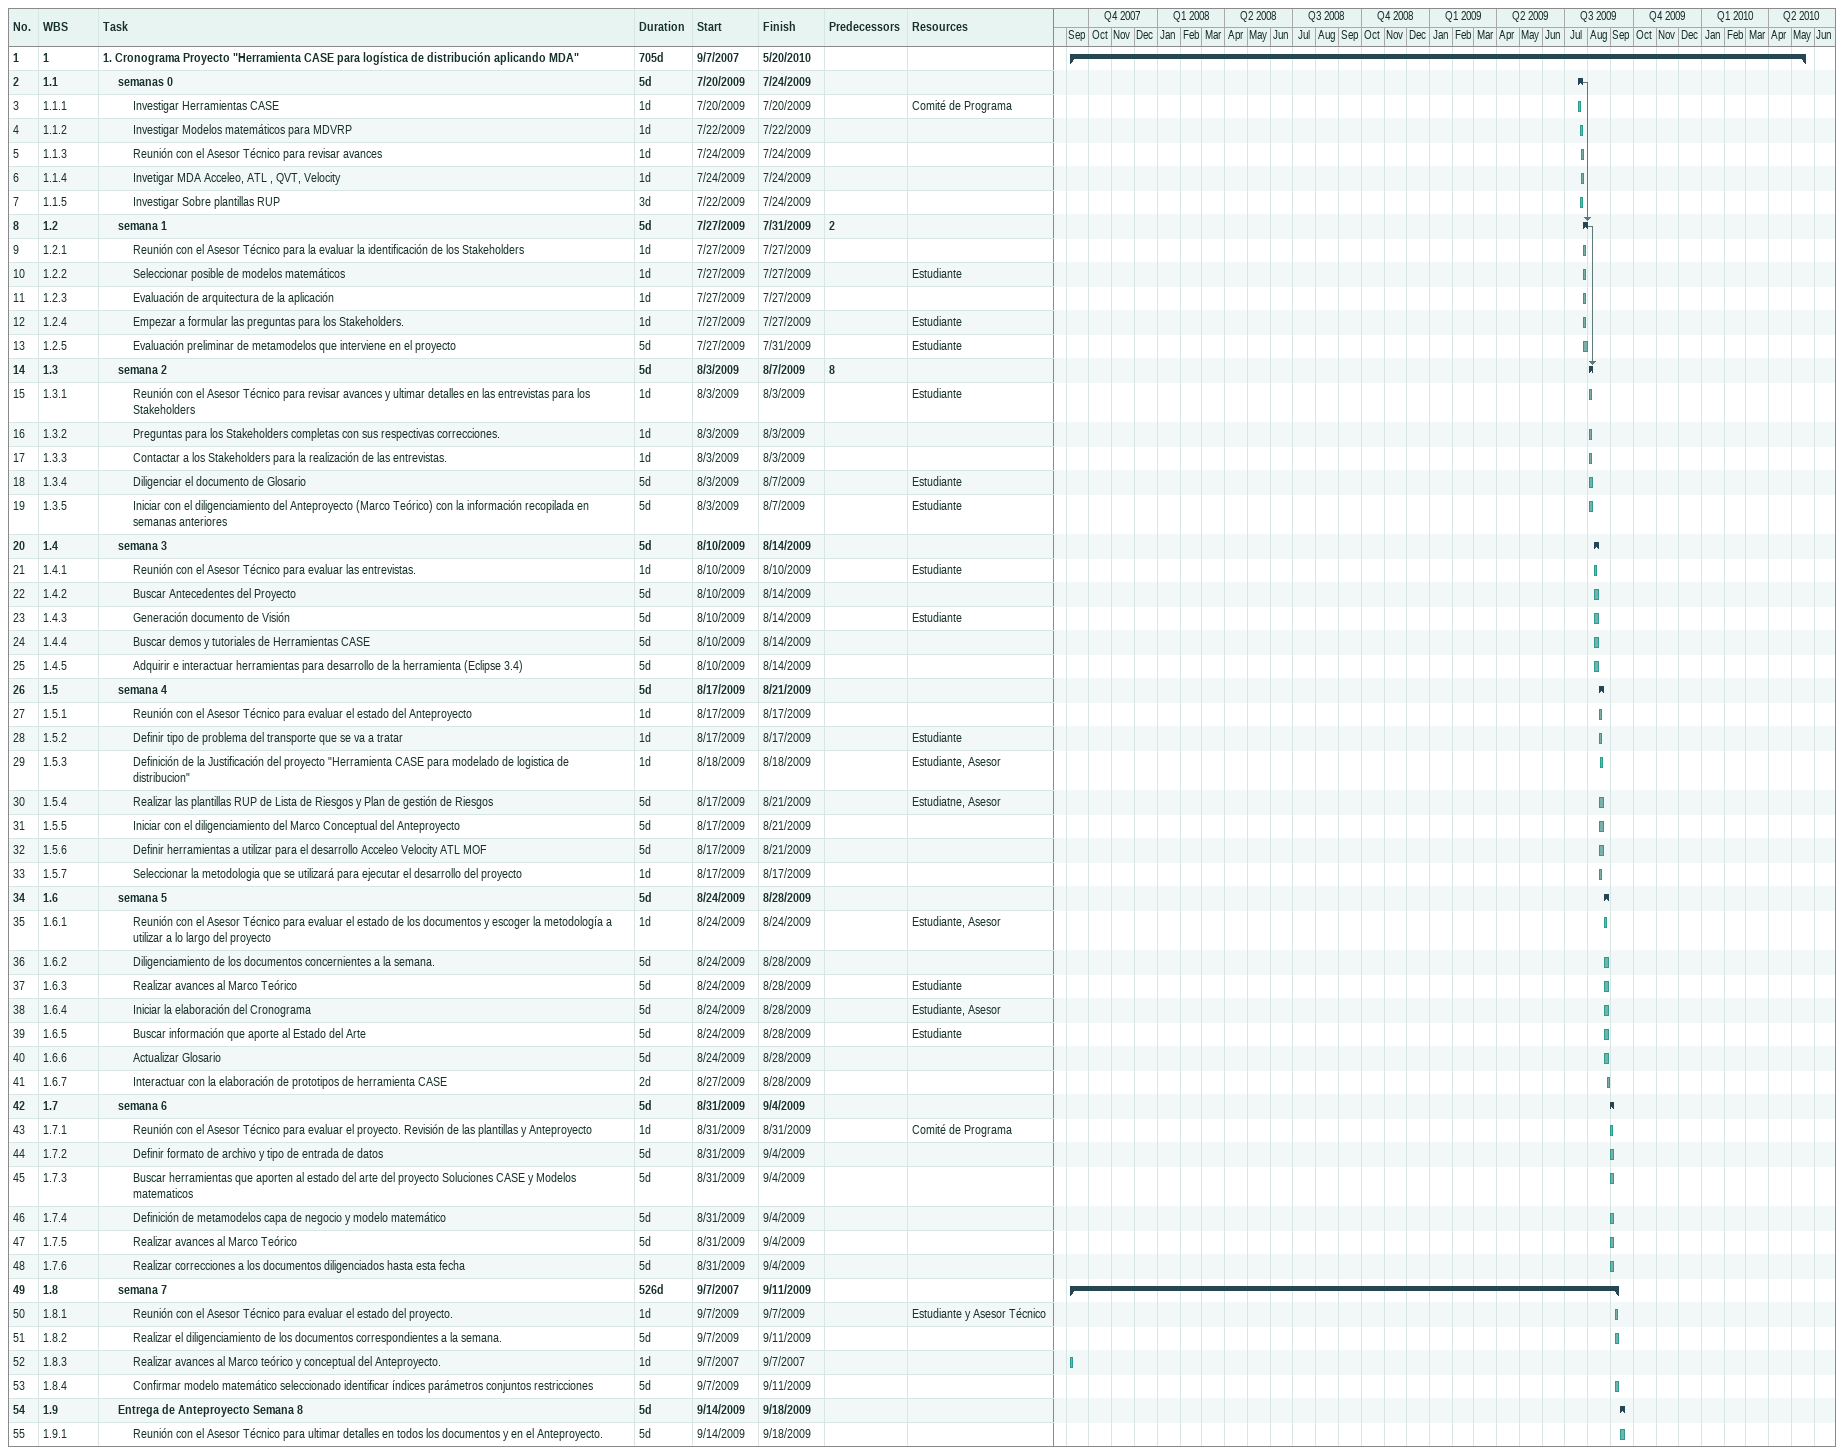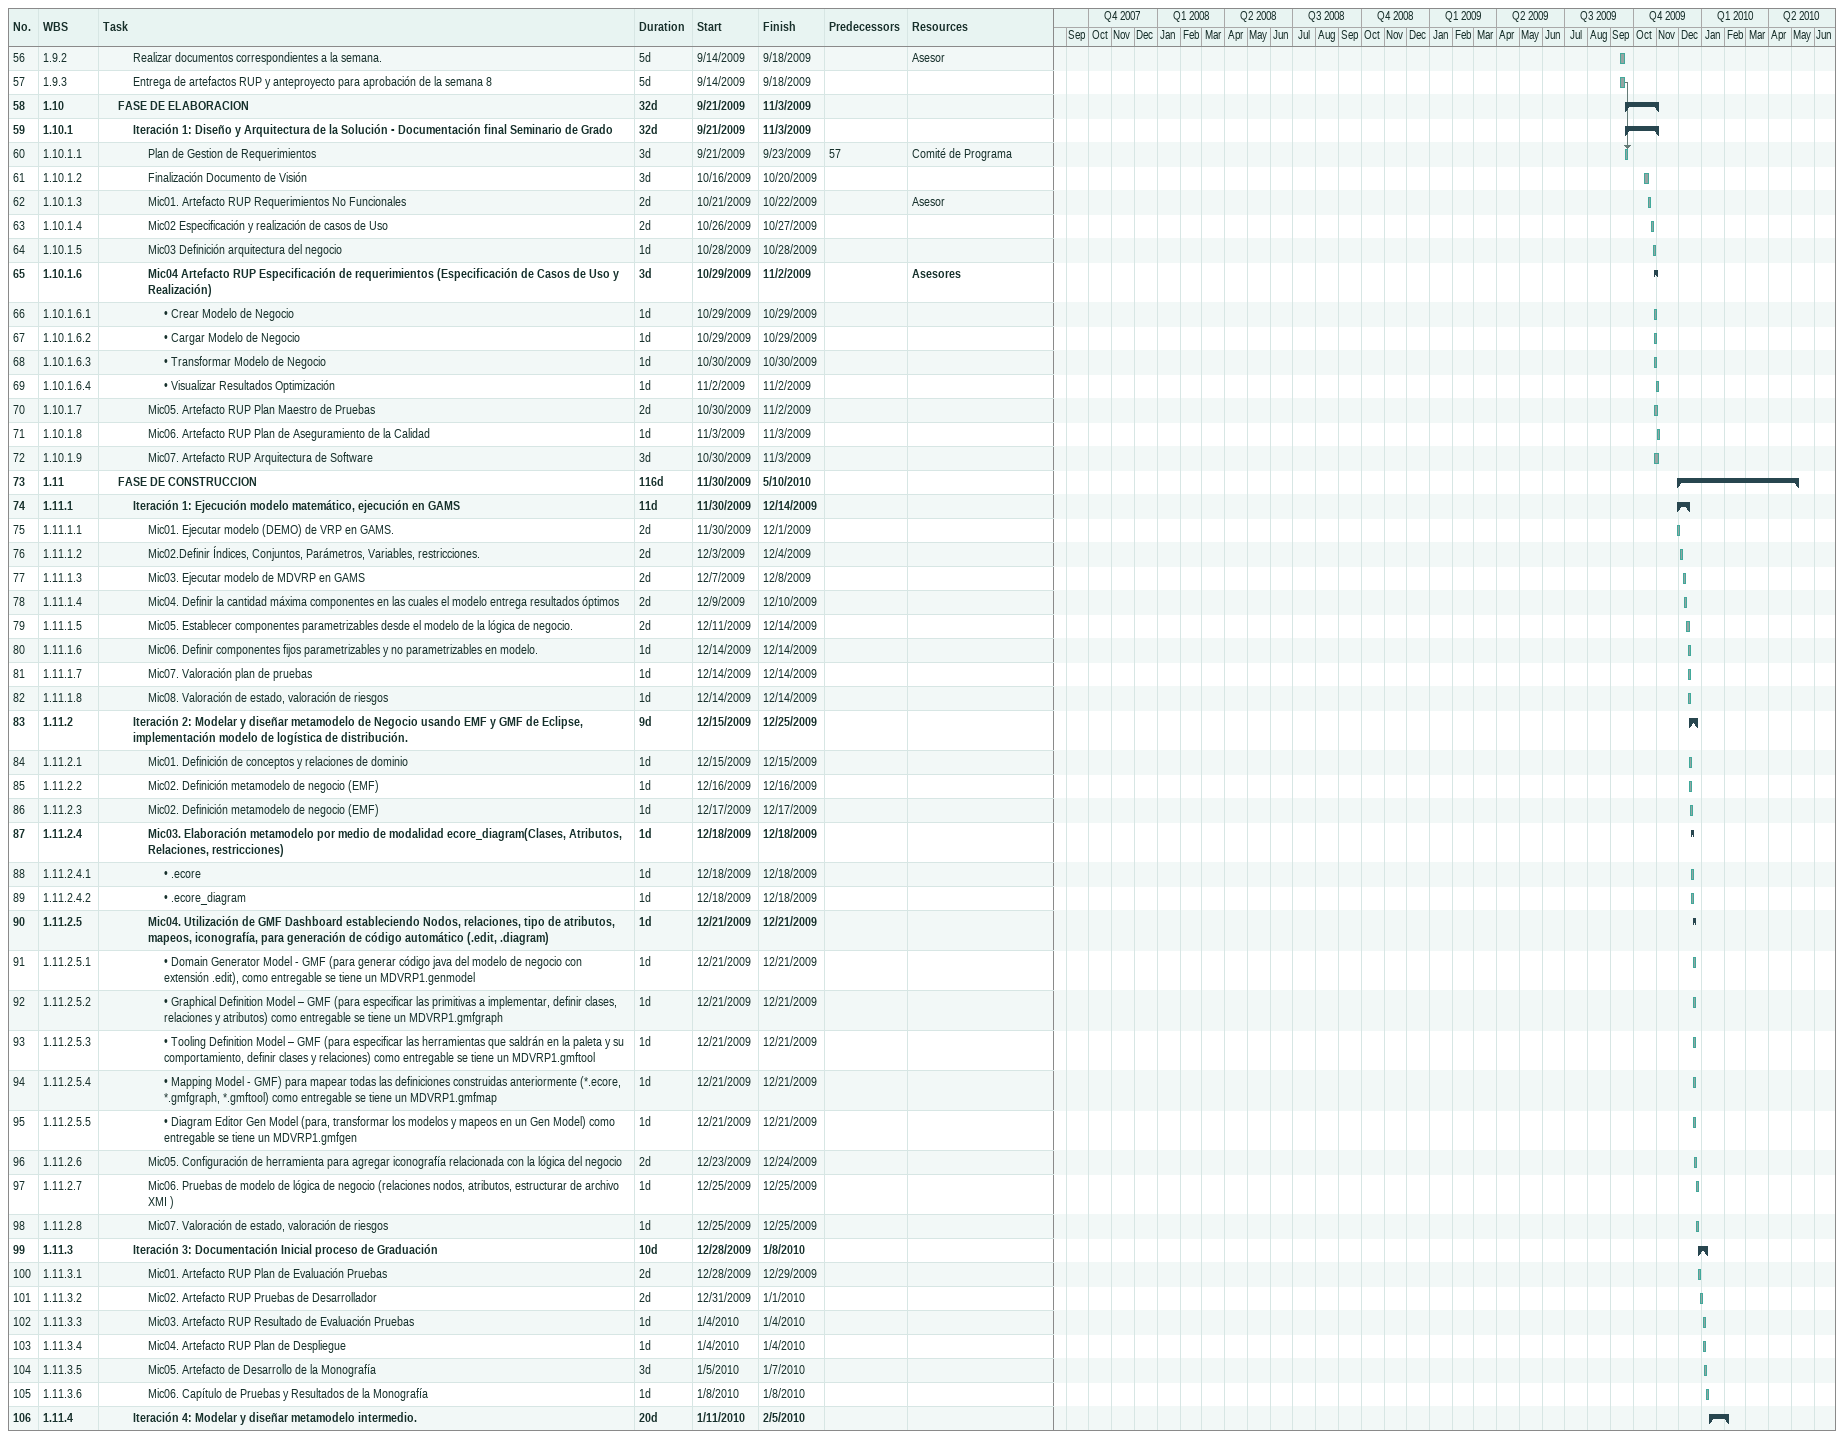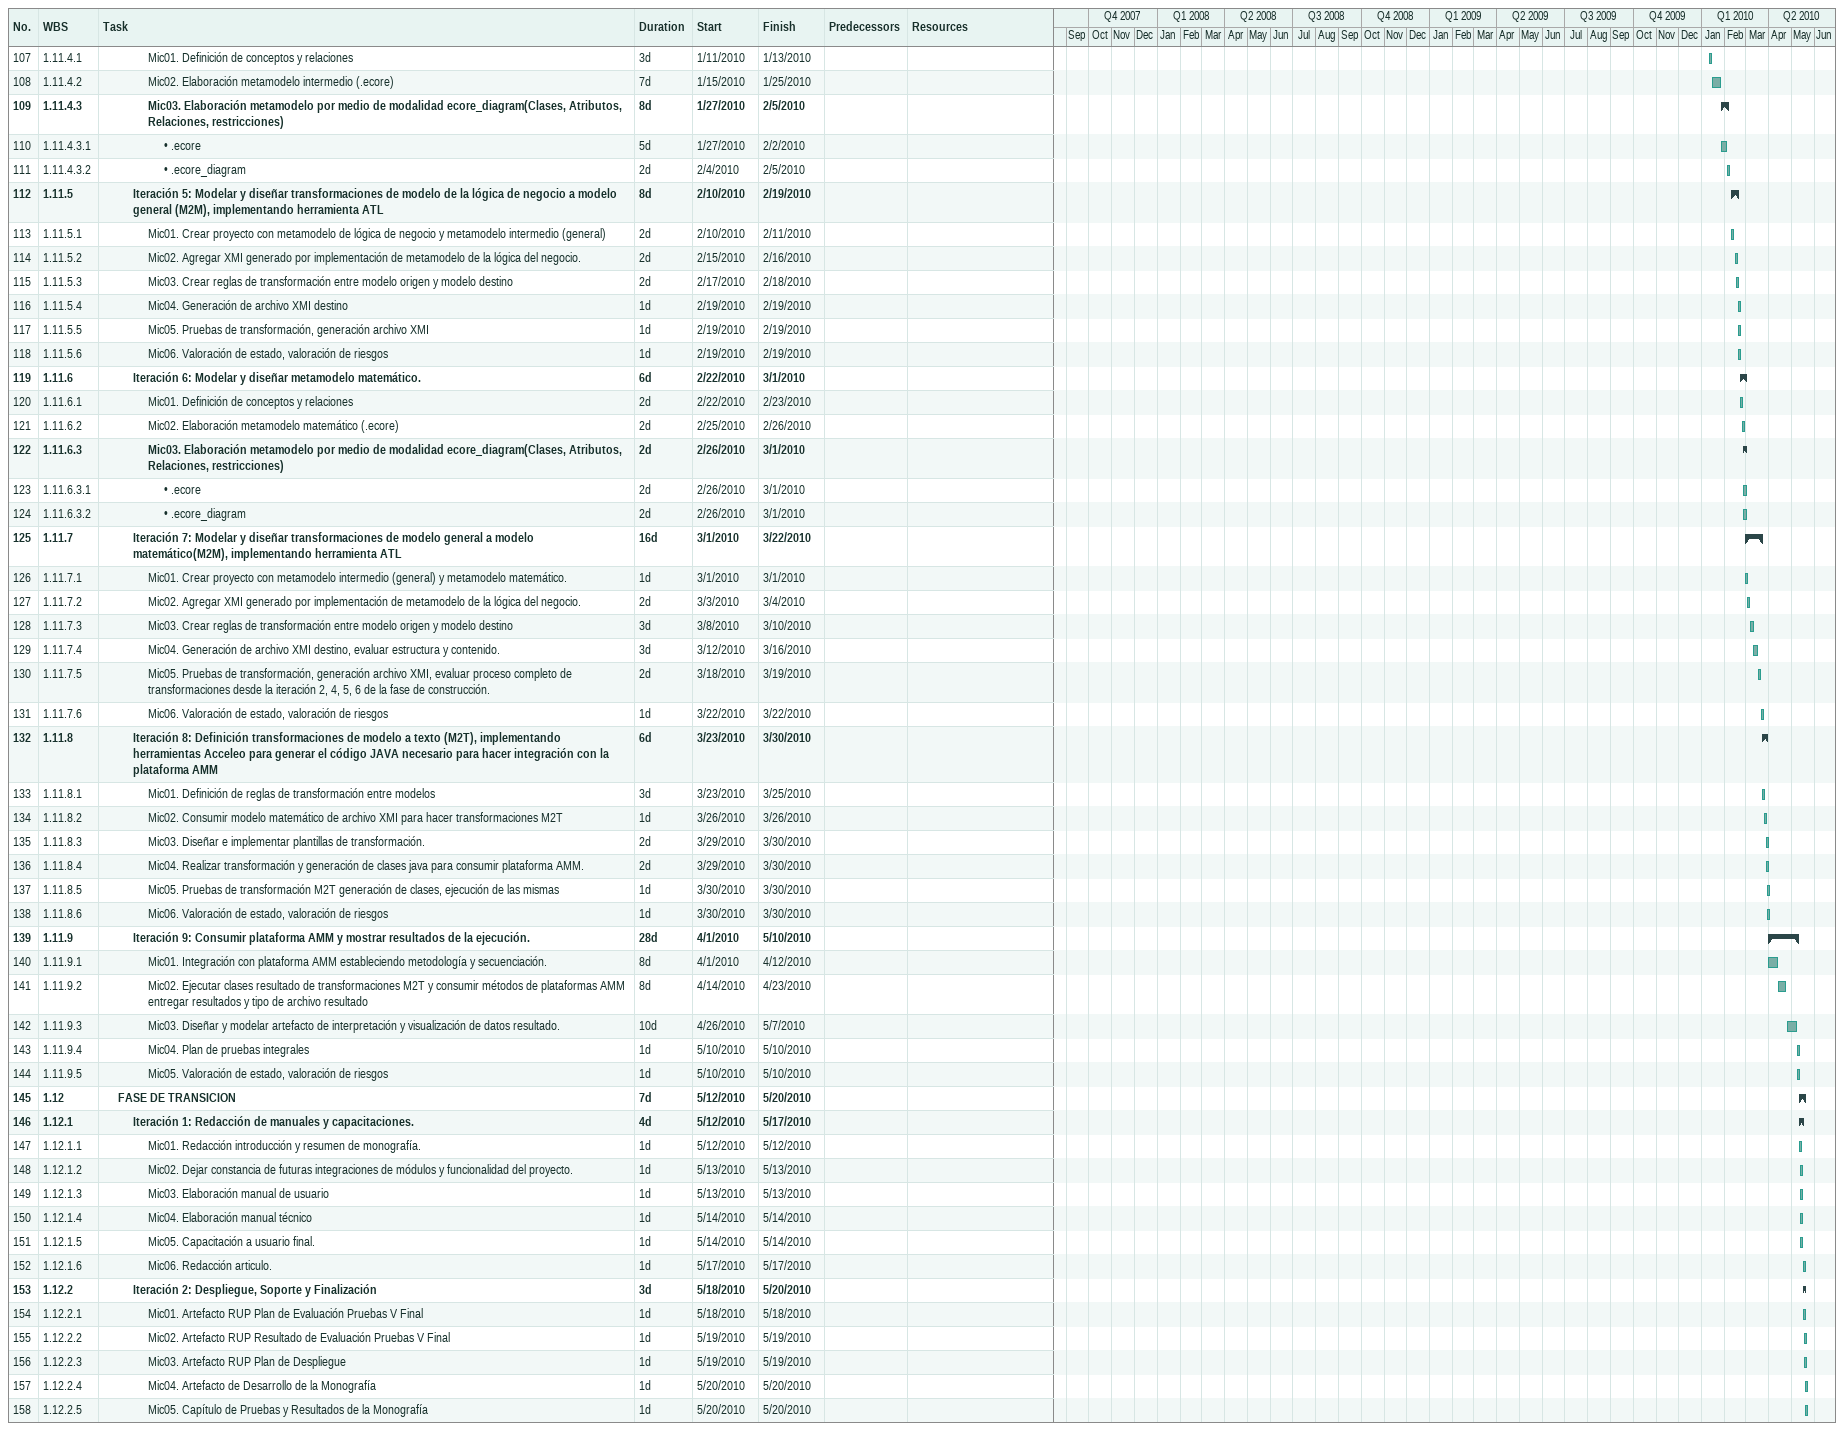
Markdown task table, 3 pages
| ID | WBS | Task | Duration | Start | Finish | Predecessors | Resources |
|---|---|---|---|---|---|---|---|
| 1 | 1 | **1. Cronograma Proyecto "Herramienta CASE para logística de distribución aplicando MDA"** | 705d | 2007-09-07 | 2010-05-20 |  |  |
| 2 | 1.1 | **semanas 0** | 5d | 2009-07-20 | 2009-07-24 |  |  |
| 3 | 1.1.1 | Investigar Herramientas CASE | 1d | 2009-07-20 | 2009-07-20 |  | Comité de Programa |
| 4 | 1.1.2 | Investigar Modelos matemáticos para MDVRP | 1d | 2009-07-22 | 2009-07-22 |  |  |
| 5 | 1.1.3 | Reunión con el Asesor Técnico para revisar avances | 1d | 2009-07-24 | 2009-07-24 |  |  |
| 6 | 1.1.4 | Invetigar MDA Acceleo, ATL , QVT, Velocity | 1d | 2009-07-24 | 2009-07-24 |  |  |
| 7 | 1.1.5 | Investigar Sobre plantillas RUP | 3d | 2009-07-22 | 2009-07-24 |  |  |
| 8 | 1.2 | **semana 1** | 5d | 2009-07-27 | 2009-07-31 | 2 |  |
| 9 | 1.2.1 | Reunión con el Asesor Técnico para la evaluar la identificación de los Stakeholders | 1d | 2009-07-27 | 2009-07-27 |  |  |
| 10 | 1.2.2 | Seleccionar posible de modelos matemáticos | 1d | 2009-07-27 | 2009-07-27 |  | Estudiante |
| 11 | 1.2.3 | Evaluación de arquitectura de la aplicación | 1d | 2009-07-27 | 2009-07-27 |  |  |
| 12 | 1.2.4 | Empezar a formular las preguntas para los Stakeholders. | 1d | 2009-07-27 | 2009-07-27 |  | Estudiante |
| 13 | 1.2.5 | Evaluación preliminar de metamodelos que interviene en el proyecto | 5d | 2009-07-27 | 2009-07-31 |  | Estudiante |
| 14 | 1.3 | **semana 2** | 5d | 2009-08-03 | 2009-08-07 | 8 |  |
| 15 | 1.3.1 | Reunión con el Asesor Técnico para revisar avances y ultimar detalles en las entrevistas para los Stakeholders | 1d | 2009-08-03 | 2009-08-03 |  | Estudiante |
| 16 | 1.3.2 | Preguntas para los Stakeholders completas con sus respectivas correcciones. | 1d | 2009-08-03 | 2009-08-03 |  |  |
| 17 | 1.3.3 | Contactar a los Stakeholders para la realización de las entrevistas. | 1d | 2009-08-03 | 2009-08-03 |  |  |
| 18 | 1.3.4 | Diligenciar el documento de Glosario | 5d | 2009-08-03 | 2009-08-07 |  | Estudiante |
| 19 | 1.3.5 | Iniciar con el diligenciamiento del Anteproyecto (Marco Teórico) con la información recopilada en semanas anteriores | 5d | 2009-08-03 | 2009-08-07 |  | Estudiante |
| 20 | 1.4 | **semana 3** | 5d | 2009-08-10 | 2009-08-14 |  |  |
| 21 | 1.4.1 | Reunión con el Asesor Técnico para evaluar las entrevistas. | 1d | 2009-08-10 | 2009-08-10 |  | Estudiante |
| 22 | 1.4.2 | Buscar Antecedentes del Proyecto | 5d | 2009-08-10 | 2009-08-14 |  |  |
| 23 | 1.4.3 | Generación documento de Visión | 5d | 2009-08-10 | 2009-08-14 |  | Estudiante |
| 24 | 1.4.4 | Buscar demos y tutoriales de Herramientas CASE | 5d | 2009-08-10 | 2009-08-14 |  |  |
| 25 | 1.4.5 | Adquirir e interactuar herramientas para desarrollo de la herramienta (Eclipse 3.4) | 5d | 2009-08-10 | 2009-08-14 |  |  |
| 26 | 1.5 | **semana 4** | 5d | 2009-08-17 | 2009-08-21 |  |  |
| 27 | 1.5.1 | Reunión con el Asesor Técnico para evaluar el estado del Anteproyecto | 1d | 2009-08-17 | 2009-08-17 |  |  |
| 28 | 1.5.2 | Definir tipo de problema del transporte que se va a tratar | 1d | 2009-08-17 | 2009-08-17 |  | Estudiante |
| 29 | 1.5.3 | Definición de la Justificación del proyecto "Herramienta CASE para modelado de logistica de distribucion" | 1d | 2009-08-18 | 2009-08-18 |  | Estudiante, Asesor |
| 30 | 1.5.4 | Realizar las plantillas RUP de Lista de Riesgos y Plan de gestión de Riesgos | 5d | 2009-08-17 | 2009-08-21 |  | Estudiatne, Asesor |
| 31 | 1.5.5 | Iniciar con el diligenciamiento del Marco Conceptual del Anteproyecto | 5d | 2009-08-17 | 2009-08-21 |  |  |
| 32 | 1.5.6 | Definir herramientas a utilizar para el desarrollo Acceleo Velocity ATL MOF | 5d | 2009-08-17 | 2009-08-21 |  |  |
| 33 | 1.5.7 | Seleccionar la metodologia que se utilizará para ejecutar el desarrollo del proyecto | 1d | 2009-08-17 | 2009-08-17 |  |  |
| 34 | 1.6 | **semana 5** | 5d | 2009-08-24 | 2009-08-28 |  |  |
| 35 | 1.6.1 | Reunión con el Asesor Técnico para evaluar el estado de los documentos y escoger la metodología a utilizar a lo largo del proyecto | 1d | 2009-08-24 | 2009-08-24 |  | Estudiante, Asesor |
| 36 | 1.6.2 | Diligenciamiento de los documentos concernientes a la semana. | 5d | 2009-08-24 | 2009-08-28 |  |  |
| 37 | 1.6.3 | Realizar avances al Marco Teórico | 5d | 2009-08-24 | 2009-08-28 |  | Estudiante |
| 38 | 1.6.4 | Iniciar la elaboración del Cronograma | 5d | 2009-08-24 | 2009-08-28 |  | Estudiante, Asesor |
| 39 | 1.6.5 | Buscar información que aporte al Estado del Arte | 5d | 2009-08-24 | 2009-08-28 |  | Estudiante |
| 40 | 1.6.6 | Actualizar Glosario | 5d | 2009-08-24 | 2009-08-28 |  |  |
| 41 | 1.6.7 | Interactuar con la elaboración de prototipos de herramienta CASE | 2d | 2009-08-27 | 2009-08-28 |  |  |
| 42 | 1.7 | **semana 6** | 5d | 2009-08-31 | 2009-09-04 |  |  |
| 43 | 1.7.1 | Reunión con el Asesor Técnico para evaluar el proyecto. Revisión de las plantillas y Anteproyecto | 1d | 2009-08-31 | 2009-08-31 |  | Comité de Programa |
| 44 | 1.7.2 | Definir formato de archivo y tipo de entrada de datos | 5d | 2009-08-31 | 2009-09-04 |  |  |
| 45 | 1.7.3 | Buscar herramientas que aporten al estado del arte del proyecto Soluciones CASE y Modelos matematicos | 5d | 2009-08-31 | 2009-09-04 |  |  |
| 46 | 1.7.4 | Definición de metamodelos capa de negocio y modelo matemático | 5d | 2009-08-31 | 2009-09-04 |  |  |
| 47 | 1.7.5 | Realizar avances al Marco Teórico | 5d | 2009-08-31 | 2009-09-04 |  |  |
| 48 | 1.7.6 | Realizar correcciones a los documentos diligenciados hasta esta fecha | 5d | 2009-08-31 | 2009-09-04 |  |  |
| 49 | 1.8 | **semana 7** | 526d | 2007-09-07 | 2009-09-11 |  |  |
| 50 | 1.8.1 | Reunión con el Asesor Técnico para evaluar el estado del proyecto. | 1d | 2009-09-07 | 2009-09-07 |  | Estudiante y Asesor Técnico |
| 51 | 1.8.2 | Realizar el diligenciamiento de los documentos correspondientes a la semana. | 5d | 2009-09-07 | 2009-09-11 |  |  |
| 52 | 1.8.3 | Realizar avances al Marco teórico y conceptual del Anteproyecto. | 1d | 2007-09-07 | 2007-09-07 |  |  |
| 53 | 1.8.4 | Confirmar modelo matemático seleccionado identificar índices parámetros conjuntos restricciones | 5d | 2009-09-07 | 2009-09-11 |  |  |
| 54 | 1.9 | **Entrega de Anteproyecto Semana 8** | 5d | 2009-09-14 | 2009-09-18 |  |  |
| 55 | 1.9.1 | Reunión con el Asesor Técnico para ultimar detalles en todos los documentos y en el Anteproyecto. | 5d | 2009-09-14 | 2009-09-18 |  |  |
| 56 | 1.9.2 | Realizar documentos correspondientes a la semana. | 5d | 2009-09-14 | 2009-09-18 |  | Asesor |
| 57 | 1.9.3 | Entrega de artefactos RUP y anteproyecto para aprobación de la semana 8 | 5d | 2009-09-14 | 2009-09-18 |  |  |
| 58 | 1.10 | **FASE DE ELABORACION** | 32d | 2009-09-21 | 2009-11-03 |  |  |
| 59 | 1.10.1 | **Iteración 1: Diseño y Arquitectura de la Solución - Documentación final Seminario de Grado** | 32d | 2009-09-21 | 2009-11-03 |  |  |
| 60 | 1.10.1.1 | Plan de Gestion de Requerimientos | 3d | 2009-09-21 | 2009-09-23 | 57 | Comité de Programa |
| 61 | 1.10.1.2 | Finalización Documento de Visión | 3d | 2009-10-16 | 2009-10-20 |  |  |
| 62 | 1.10.1.3 | Mic01. Artefacto RUP Requerimientos No Funcionales | 2d | 2009-10-21 | 2009-10-22 |  | Asesor |
| 63 | 1.10.1.4 | Mic02 Especificación y realización de casos de Uso | 2d | 2009-10-26 | 2009-10-27 |  |  |
| 64 | 1.10.1.5 | Mic03 Definición arquitectura del negocio | 1d | 2009-10-28 | 2009-10-28 |  |  |
| 65 | 1.10.1.6 | **Mic04 Artefacto RUP Especificación de requerimientos (Especificación de Casos de Uso y Realización)** | 3d | 2009-10-29 | 2009-11-02 |  | Asesores |
| 66 | 1.10.1.6.1 | • Crear Modelo de Negocio | 1d | 2009-10-29 | 2009-10-29 |  |  |
| 67 | 1.10.1.6.2 | • Cargar Modelo de Negocio | 1d | 2009-10-29 | 2009-10-29 |  |  |
| 68 | 1.10.1.6.3 | • Transformar Modelo de Negocio | 1d | 2009-10-30 | 2009-10-30 |  |  |
| 69 | 1.10.1.6.4 | • Visualizar Resultados Optimización | 1d | 2009-11-02 | 2009-11-02 |  |  |
| 70 | 1.10.1.7 | Mic05. Artefacto RUP Plan Maestro de Pruebas | 2d | 2009-10-30 | 2009-11-02 |  |  |
| 71 | 1.10.1.8 | Mic06. Artefacto RUP Plan de Aseguramiento de la Calidad | 1d | 2009-11-03 | 2009-11-03 |  |  |
| 72 | 1.10.1.9 | Mic07. Artefacto RUP Arquitectura de Software | 3d | 2009-10-30 | 2009-11-03 |  |  |
| 73 | 1.11 | **FASE DE CONSTRUCCION** | 116d | 2009-11-30 | 2010-05-10 |  |  |
| 74 | 1.11.1 | **Iteración 1: Ejecución modelo matemático, ejecución en GAMS** | 11d | 2009-11-30 | 2009-12-14 |  |  |
| 75 | 1.11.1.1 | Mic01. Ejecutar modelo (DEMO) de VRP en GAMS. | 2d | 2009-11-30 | 2009-12-01 |  |  |
| 76 | 1.11.1.2 | Mic02.Definir Índices, Conjuntos, Parámetros, Variables, restricciones. | 2d | 2009-12-03 | 2009-12-04 |  |  |
| 77 | 1.11.1.3 | Mic03. Ejecutar modelo de MDVRP en GAMS | 2d | 2009-12-07 | 2009-12-08 |  |  |
| 78 | 1.11.1.4 | Mic04. Definir la cantidad máxima componentes en las cuales el modelo entrega resultados óptimos | 2d | 2009-12-09 | 2009-12-10 |  |  |
| 79 | 1.11.1.5 | Mic05. Establecer componentes parametrizables desde el modelo de la lógica de negocio. | 2d | 2009-12-11 | 2009-12-14 |  |  |
| 80 | 1.11.1.6 | Mic06. Definir componentes fijos parametrizables y no parametrizables en modelo. | 1d | 2009-12-14 | 2009-12-14 |  |  |
| 81 | 1.11.1.7 | Mic07. Valoración plan de pruebas | 1d | 2009-12-14 | 2009-12-14 |  |  |
| 82 | 1.11.1.8 | Mic08. Valoración de estado, valoración de riesgos | 1d | 2009-12-14 | 2009-12-14 |  |  |
| 83 | 1.11.2 | **Iteración 2: Modelar y diseñar metamodelo de Negocio usando EMF y GMF de Eclipse, implementación modelo de logística de distribución.** | 9d | 2009-12-15 | 2009-12-25 |  |  |
| 84 | 1.11.2.1 | Mic01. Definición de conceptos y relaciones de dominio | 1d | 2009-12-15 | 2009-12-15 |  |  |
| 85 | 1.11.2.2 | Mic02. Definición metamodelo de negocio (EMF) | 1d | 2009-12-16 | 2009-12-16 |  |  |
| 86 | 1.11.2.3 | Mic02. Definición metamodelo de negocio (EMF) | 1d | 2009-12-17 | 2009-12-17 |  |  |
| 87 | 1.11.2.4 | **Mic03. Elaboración metamodelo por medio de modalidad ecore_diagram(Clases, Atributos, Relaciones, restricciones)** | 1d | 2009-12-18 | 2009-12-18 |  |  |
| 88 | 1.11.2.4.1 | • .ecore | 1d | 2009-12-18 | 2009-12-18 |  |  |
| 89 | 1.11.2.4.2 | • .ecore_diagram | 1d | 2009-12-18 | 2009-12-18 |  |  |
| 90 | 1.11.2.5 | **Mic04. Utilización de GMF Dashboard estableciendo Nodos, relaciones, tipo de atributos, mapeos, iconografía, para generación de código automático (.edit, .diagram)** | 1d | 2009-12-21 | 2009-12-21 |  |  |
| 91 | 1.11.2.5.1 | • Domain Generator Model - GMF (para generar código java del modelo de negocio con extensión .edit), como entregable se tiene un MDVRP1.genmodel | 1d | 2009-12-21 | 2009-12-21 |  |  |
| 92 | 1.11.2.5.2 | • Graphical Definition Model – GMF (para especificar las primitivas a implementar, definir clases, relaciones y atributos) como entregable se tiene un MDVRP1.gmfgraph | 1d | 2009-12-21 | 2009-12-21 |  |  |
| 93 | 1.11.2.5.3 | • Tooling Definition Model – GMF (para especificar las herramientas que saldrán en la paleta y su comportamiento, definir clases y relaciones) como entregable se tiene un MDVRP1.gmftool | 1d | 2009-12-21 | 2009-12-21 |  |  |
| 94 | 1.11.2.5.4 | • Mapping Model - GMF) para mapear todas las definiciones construidas anteriormente (*.ecore, *.gmfgraph, *.gmftool) como entregable se tiene un MDVRP1.gmfmap | 1d | 2009-12-21 | 2009-12-21 |  |  |
| 95 | 1.11.2.5.5 | • Diagram Editor Gen Model (para, transformar los modelos y mapeos en un Gen Model) como entregable se tiene un MDVRP1.gmfgen | 1d | 2009-12-21 | 2009-12-21 |  |  |
| 96 | 1.11.2.6 | Mic05. Configuración de herramienta para agregar iconografía relacionada con la lógica del negocio | 2d | 2009-12-23 | 2009-12-24 |  |  |
| 97 | 1.11.2.7 | Mic06. Pruebas de modelo de lógica de negocio (relaciones nodos, atributos, estructurar de archivo XMI ) | 1d | 2009-12-25 | 2009-12-25 |  |  |
| 98 | 1.11.2.8 | Mic07. Valoración de estado, valoración de riesgos | 1d | 2009-12-25 | 2009-12-25 |  |  |
| 99 | 1.11.3 | **Iteración 3: Documentación Inicial proceso de Graduación** | 10d | 2009-12-28 | 2010-01-08 |  |  |
| 100 | 1.11.3.1 | Mic01. Artefacto RUP Plan de Evaluación Pruebas | 2d | 2009-12-28 | 2009-12-29 |  |  |
| 101 | 1.11.3.2 | Mic02. Artefacto RUP Pruebas de Desarrollador | 2d | 2009-12-31 | 2010-01-01 |  |  |
| 102 | 1.11.3.3 | Mic03. Artefacto RUP Resultado de Evaluación Pruebas | 1d | 2010-01-04 | 2010-01-04 |  |  |
| 103 | 1.11.3.4 | Mic04. Artefacto RUP Plan de Despliegue | 1d | 2010-01-04 | 2010-01-04 |  |  |
| 104 | 1.11.3.5 | Mic05. Artefacto de Desarrollo de la Monografía | 3d | 2010-01-05 | 2010-01-07 |  |  |
| 105 | 1.11.3.6 | Mic06. Capítulo de Pruebas y Resultados de la Monografía | 1d | 2010-01-08 | 2010-01-08 |  |  |
| 106 | 1.11.4 | **Iteración 4: Modelar y diseñar metamodelo intermedio.** | 20d | 2010-01-11 | 2010-02-05 |  |  |
| 107 | 1.11.4.1 | Mic01. Definición de conceptos y relaciones | 3d | 2010-01-11 | 2010-01-13 |  |  |
| 108 | 1.11.4.2 | Mic02. Elaboración metamodelo intermedio (.ecore) | 7d | 2010-01-15 | 2010-01-25 |  |  |
| 109 | 1.11.4.3 | **Mic03. Elaboración metamodelo por medio de modalidad ecore_diagram(Clases, Atributos, Relaciones, restricciones)** | 8d | 2010-01-27 | 2010-02-05 |  |  |
| 110 | 1.11.4.3.1 | • .ecore | 5d | 2010-01-27 | 2010-02-02 |  |  |
| 111 | 1.11.4.3.2 | • .ecore_diagram | 2d | 2010-02-04 | 2010-02-05 |  |  |
| 112 | 1.11.5 | **Iteración 5: Modelar y diseñar transformaciones de modelo de la lógica de negocio a modelo general (M2M), implementando herramienta ATL** | 8d | 2010-02-10 | 2010-02-19 |  |  |
| 113 | 1.11.5.1 | Mic01. Crear proyecto con metamodelo de lógica de negocio y metamodelo intermedio (general) | 2d | 2010-02-10 | 2010-02-11 |  |  |
| 114 | 1.11.5.2 | Mic02. Agregar XMI generado por implementación de metamodelo de la lógica del negocio. | 2d | 2010-02-15 | 2010-02-16 |  |  |
| 115 | 1.11.5.3 | Mic03. Crear reglas de transformación entre modelo origen y modelo destino | 2d | 2010-02-17 | 2010-02-18 |  |  |
| 116 | 1.11.5.4 | Mic04. Generación de archivo XMI destino | 1d | 2010-02-19 | 2010-02-19 |  |  |
| 117 | 1.11.5.5 | Mic05. Pruebas de transformación, generación archivo XMI | 1d | 2010-02-19 | 2010-02-19 |  |  |
| 118 | 1.11.5.6 | Mic06. Valoración de estado, valoración de riesgos | 1d | 2010-02-19 | 2010-02-19 |  |  |
| 119 | 1.11.6 | **Iteración 6: Modelar y diseñar metamodelo matemático.** | 6d | 2010-02-22 | 2010-03-01 |  |  |
| 120 | 1.11.6.1 | Mic01. Definición de conceptos y relaciones | 2d | 2010-02-22 | 2010-02-23 |  |  |
| 121 | 1.11.6.2 | Mic02. Elaboración metamodelo matemático (.ecore) | 2d | 2010-02-25 | 2010-02-26 |  |  |
| 122 | 1.11.6.3 | **Mic03. Elaboración metamodelo por medio de modalidad ecore_diagram(Clases, Atributos, Relaciones, restricciones)** | 2d | 2010-02-26 | 2010-03-01 |  |  |
| 123 | 1.11.6.3.1 | • .ecore | 2d | 2010-02-26 | 2010-03-01 |  |  |
| 124 | 1.11.6.3.2 | • .ecore_diagram | 2d | 2010-02-26 | 2010-03-01 |  |  |
| 125 | 1.11.7 | **Iteración 7: Modelar y diseñar transformaciones de modelo general a modelo matemático(M2M), implementando herramienta ATL** | 16d | 2010-03-01 | 2010-03-22 |  |  |
| 126 | 1.11.7.1 | Mic01. Crear proyecto con metamodelo intermedio (general) y metamodelo matemático. | 1d | 2010-03-01 | 2010-03-01 |  |  |
| 127 | 1.11.7.2 | Mic02. Agregar XMI generado por implementación de metamodelo de la lógica del negocio. | 2d | 2010-03-03 | 2010-03-04 |  |  |
| 128 | 1.11.7.3 | Mic03. Crear reglas de transformación entre modelo origen y modelo destino | 3d | 2010-03-08 | 2010-03-10 |  |  |
| 129 | 1.11.7.4 | Mic04. Generación de archivo XMI destino, evaluar estructura y contenido. | 3d | 2010-03-12 | 2010-03-16 |  |  |
| 130 | 1.11.7.5 | Mic05. Pruebas de transformación, generación archivo XMI, evaluar proceso completo de transformaciones desde la iteración 2, 4, 5, 6 de la fase de construcción. | 2d | 2010-03-18 | 2010-03-19 |  |  |
| 131 | 1.11.7.6 | Mic06. Valoración de estado, valoración de riesgos | 1d | 2010-03-22 | 2010-03-22 |  |  |
| 132 | 1.11.8 | **Iteración 8: Definición transformaciones de modelo a texto (M2T), implementando herramientas Acceleo para generar el código JAVA necesario para hacer integración con la plataforma AMM** | 6d | 2010-03-23 | 2010-03-30 |  |  |
| 133 | 1.11.8.1 | Mic01. Definición de reglas de transformación entre modelos | 3d | 2010-03-23 | 2010-03-25 |  |  |
| 134 | 1.11.8.2 | Mic02. Consumir modelo matemático de archivo XMI para hacer transformaciones M2T | 1d | 2010-03-26 | 2010-03-26 |  |  |
| 135 | 1.11.8.3 | Mic03. Diseñar e implementar plantillas de transformación. | 2d | 2010-03-29 | 2010-03-30 |  |  |
| 136 | 1.11.8.4 | Mic04. Realizar transformación y generación de clases java para consumir plataforma AMM. | 2d | 2010-03-29 | 2010-03-30 |  |  |
| 137 | 1.11.8.5 | Mic05. Pruebas de transformación M2T generación de clases, ejecución de las mismas | 1d | 2010-03-30 | 2010-03-30 |  |  |
| 138 | 1.11.8.6 | Mic06. Valoración de estado, valoración de riesgos | 1d | 2010-03-30 | 2010-03-30 |  |  |
| 139 | 1.11.9 | **Iteración 9: Consumir plataforma AMM y mostrar resultados de la ejecución.** | 28d | 2010-04-01 | 2010-05-10 |  |  |
| 140 | 1.11.9.1 | Mic01. Integración con plataforma AMM estableciendo metodología y secuenciación. | 8d | 2010-04-01 | 2010-04-12 |  |  |
| 141 | 1.11.9.2 | Mic02. Ejecutar clases resultado de transformaciones M2T y consumir métodos de plataformas AMM entregar resultados y tipo de archivo resultado | 8d | 2010-04-14 | 2010-04-23 |  |  |
| 142 | 1.11.9.3 | Mic03. Diseñar y modelar artefacto de interpretación y visualización de datos resultado. | 10d | 2010-04-26 | 2010-05-07 |  |  |
| 143 | 1.11.9.4 | Mic04. Plan de pruebas integrales | 1d | 2010-05-10 | 2010-05-10 |  |  |
| 144 | 1.11.9.5 | Mic05. Valoración de estado, valoración de riesgos | 1d | 2010-05-10 | 2010-05-10 |  |  |
| 145 | 1.12 | **FASE DE TRANSICION** | 7d | 2010-05-12 | 2010-05-20 |  |  |
| 146 | 1.12.1 | **Iteración 1: Redacción de manuales y capacitaciones.** | 4d | 2010-05-12 | 2010-05-17 |  |  |
| 147 | 1.12.1.1 | Mic01. Redacción introducción y resumen de monografía. | 1d | 2010-05-12 | 2010-05-12 |  |  |
| 148 | 1.12.1.2 | Mic02. Dejar constancia de futuras integraciones de módulos y funcionalidad del proyecto. | 1d | 2010-05-13 | 2010-05-13 |  |  |
| 149 | 1.12.1.3 | Mic03. Elaboración manual de usuario | 1d | 2010-05-13 | 2010-05-13 |  |  |
| 150 | 1.12.1.4 | Mic04. Elaboración manual técnico | 1d | 2010-05-14 | 2010-05-14 |  |  |
| 151 | 1.12.1.5 | Mic05. Capacitación a usuario final. | 1d | 2010-05-14 | 2010-05-14 |  |  |
| 152 | 1.12.1.6 | Mic06. Redacción articulo. | 1d | 2010-05-17 | 2010-05-17 |  |  |
| 153 | 1.12.2 | **Iteración 2: Despliegue, Soporte y Finalización** | 3d | 2010-05-18 | 2010-05-20 |  |  |
| 154 | 1.12.2.1 | Mic01. Artefacto RUP Plan de Evaluación Pruebas V Final | 1d | 2010-05-18 | 2010-05-18 |  |  |
| 155 | 1.12.2.2 | Mic02. Artefacto RUP Resultado de Evaluación Pruebas V Final | 1d | 2010-05-19 | 2010-05-19 |  |  |
| 156 | 1.12.2.3 | Mic03. Artefacto RUP Plan de Despliegue | 1d | 2010-05-19 | 2010-05-19 |  |  |
| 157 | 1.12.2.4 | Mic04. Artefacto de Desarrollo de la Monografía | 1d | 2010-05-20 | 2010-05-20 |  |  |
| 158 | 1.12.2.5 | Mic05. Capítulo de Pruebas y Resultados de la Monografía | 1d | 2010-05-20 | 2010-05-20 |  |  |
